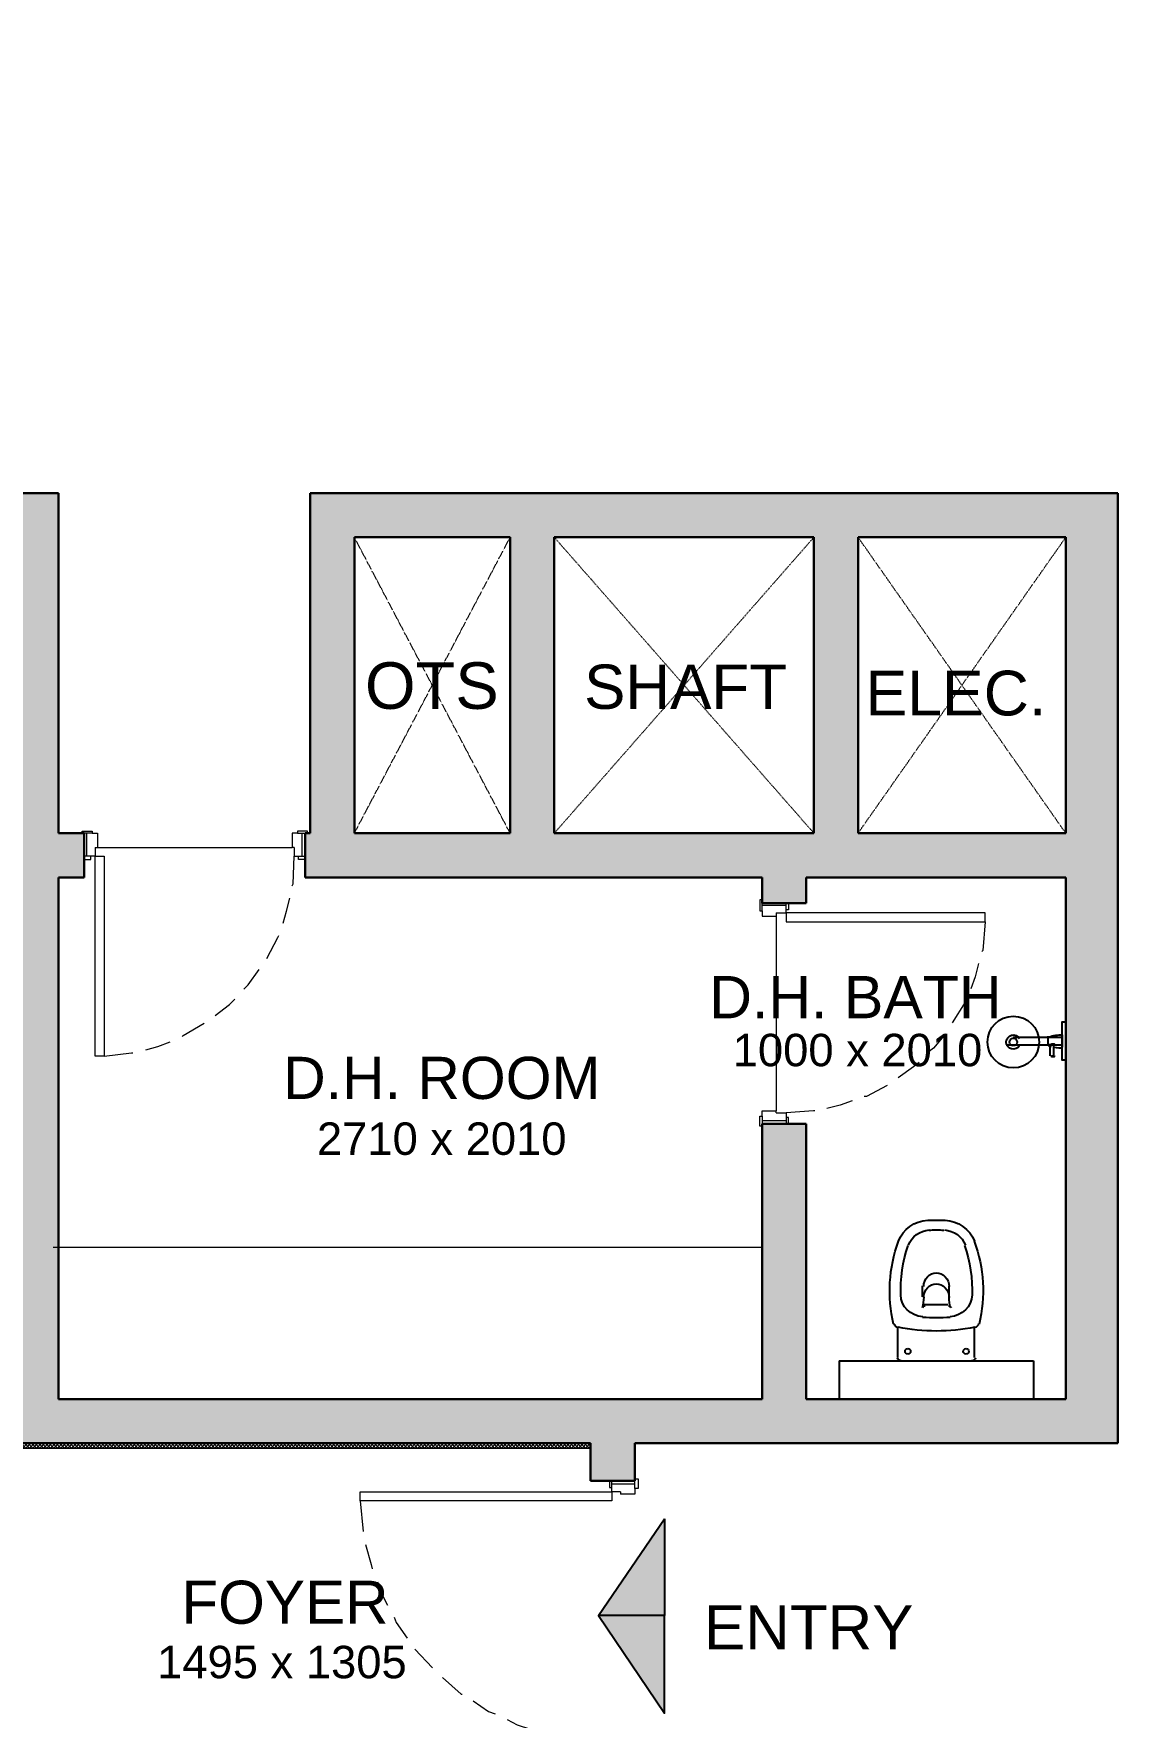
# Model space of a CAD drawing. Header units: millimetres. Extents: x 75500 to 345360, y -224327 to 19532.
# Drawn here: x 226037 to 230222, y 13047 to 19532 of the extents above; entities that cross this region are included whole.
import ezdxf

# ---------------------------------------------------------------- set-up
doc = ezdxf.new("R2010")
doc.units = ezdxf.units.MM
doc.header["$LTSCALE"] = 0.01
doc.linetypes.add('ZWCAD_ISO03W100', pattern=[30, 12, -18])
doc.layers.add('A- Ele 4', color=250, linetype='Continuous', lineweight=15, true_color=0x333333)
doc.layers.add('A-WALL', color=7, linetype='Continuous', lineweight=30)
doc.layers.add('hatch', color=251, linetype='Continuous', lineweight=0)
doc.styles.add('Arial$001H0', font='arial.ttf')

# ---------------------------------------------------------------- blocks, each defined once
blk = doc.blocks.new('azserfwer')
at = {"layer": 'A- Ele 4', "lineweight": 25}
for p, q in [((76823.2, 20806.4), (76823.2, 20848.8)), ((76924.8, 20806.4), (76924.8, 20848.8)), ((76827.4, 20776.8), (76920.6, 20776.8)), ((76725.9, 20692.2), (76725.9, 20573.6)), ((77022.1, 20692.2), (77022.1, 20573.6)), ((76501.5, 20560.9), (77250.7, 20560.9)), ((76501.5, 20560.9), (76501.5, 20412.8)), ((76738.6, 20560.9), (77009.4, 20560.9)), ((77250.7, 20560.9), (77250.7, 20412.8))]:
    blk.add_line(p, q, dxfattribs=at)
for points in [[(76729.6, 21021.1), (76747.3, 21067.6), (76791.8, 21099.5), (76842.9, 21102.5)], [(76843.9, 21101.8), (76854.7, 21102.4), (76865.4, 21102.7), (76876.1, 21102.7)], [(76876.1, 21102.7), (76886.8, 21102.7), (76897.6, 21102.4), (76908.3, 21101.8)], [(76909.3, 21102.5), (76960.4, 21099.5), (77004.9, 21067.6), (77022.6, 21021.1)], [(76711.4, 20701.2), (76686, 20807.3), (76692.6, 20918.6), (76730.4, 21021)], [(76768.7, 21005.4), (76780.5, 21039), (76812.5, 21062.4), (76849.6, 21064.5)], [(76847.3, 21063.8), (76856.9, 21064.4), (76866.5, 21064.6), (76876.1, 21064.6)], [(76876.1, 21064.6), (76885.7, 21064.6), (76895.3, 21064.4), (76904.9, 21063.8)], [(76906.8, 21064.5), (76943.9, 21062.4), (76976, 21039), (76987.8, 21005.4)], [(77021.8, 21021), (77059.6, 20918.6), (77066.2, 20807.3), (77040.8, 20701.2)], [(76738.9, 20810.5), (76736.6, 20876.6), (76746.2, 20942.5), (76767.2, 21005.2)], [(76985, 21005.2), (77006.1, 20942.5), (77015.6, 20876.6), (77013.3, 20810.5)], [(76827.4, 20846.6), (76827.4, 20875.9), (76849.2, 20899.6), (76876.1, 20899.6)], [(76876.1, 20899.6), (76903, 20899.6), (76924.8, 20875.9), (76924.8, 20846.6)], [(76827.4, 20804.3), (76827.4, 20833.5), (76849.2, 20857.2), (76876.1, 20857.2)], [(76876.1, 20857.2), (76903, 20857.2), (76924.8, 20833.5), (76924.8, 20804.3)], [(76823.5, 20730.4), (76776.9, 20733.4), (76740.2, 20769.5), (76738.6, 20814)], [(76827.4, 20805.5), (76827.1, 20791.6), (76825, 20777.8), (76821.2, 20764.4)], [(76823.4, 20764.1), (76824.4, 20768.8), (76828.3, 20772.2), (76833.1, 20772.6)], [(76923.4, 20772.6), (76928.1, 20772.2), (76932.1, 20768.8), (76933, 20764.1)], [(76931.1, 20764.4), (76927.2, 20777.8), (76925.1, 20791.6), (76924.8, 20805.5)], [(77013.6, 20814), (77012, 20769.5), (76975.3, 20733.4), (76928.8, 20730.4)], [(76728.4, 20688.3), (76721.1, 20689.8), (76715.4, 20695.3), (76713.7, 20702.5)], [(77024, 20690.2), (76926.4, 20670.2), (76825.8, 20670.2), (76728.3, 20690.2)], [(76876.1, 20726), (76858.3, 20726), (76840.6, 20726.6), (76822.8, 20727.8)], [(76929.4, 20727.8), (76911.7, 20726.6), (76893.9, 20726), (76876.1, 20726)], [(77038.6, 20702.5), (77036.8, 20695.3), (77031.1, 20689.8), (77023.8, 20688.3)], [(76740.7, 20560.9), (76732.5, 20560.9), (76725.9, 20565.7), (76725.9, 20571.5)], [(76755.5, 20596.9), (76755.5, 20602.8), (76760.2, 20607.5), (76766.1, 20607.5)], [(76766.1, 20586.3), (76760.2, 20586.3), (76755.5, 20591.1), (76755.5, 20596.9)], [(76766.1, 20607.5), (76771.9, 20607.5), (76776.6, 20602.8), (76776.6, 20596.9)], [(76776.6, 20596.9), (76776.6, 20591.1), (76771.9, 20586.3), (76766.1, 20586.3)], [(76979.8, 20596.9), (76979.8, 20602.8), (76984.6, 20607.5), (76990.4, 20607.5)], [(76990.4, 20586.3), (76984.6, 20586.3), (76979.8, 20591.1), (76979.8, 20596.9)], [(76990.4, 20607.5), (76996.2, 20607.5), (77001, 20602.8), (77001, 20596.9)], [(77001, 20596.9), (77001, 20591.1), (76996.2, 20586.3), (76990.4, 20586.3)], [(77026.4, 20571.5), (77026.4, 20565.7), (77019.7, 20560.9), (77011.6, 20560.9)]]:
    blk.add_open_spline(points, degree=3, dxfattribs=at)
blk = doc.blocks.new('qfwf')
at = {"layer": 'A- Ele 4', "lineweight": 25}
for p, q in [((77144.9, 21792.7), (77360.8, 21792.7)), ((77170.3, 21822.3), (77360.8, 21822.3)), ((77305.7, 21826.5), (77305.7, 21788.4)), ((77314.2, 21750.3), (77314.2, 21796.9)), ((77326.9, 21796.9), (77326.9, 21750.3)), ((77360.8, 21830.8), (77360.8, 21784.2))]:
    blk.add_line(p, q, dxfattribs=at)
blk.add_lwpolyline([(77373.5, 21881.6), (77373.5, 21733.4), (77360.8, 21733.4), (77360.8, 21881.6)], close=True, dxfattribs=at)
for points in [[(77072.9, 21803.3), (77072.9, 21858.2), (77117.5, 21902.7), (77172.4, 21902.7)], [(77172.4, 21902.7), (77227.3, 21902.7), (77271.9, 21858.2), (77271.9, 21803.3)], [(77172.4, 21703.8), (77117.5, 21703.8), (77072.9, 21748.3), (77072.9, 21803.3)], [(77144.9, 21803.3), (77144.9, 21815.8), (77153.4, 21826.8), (77165.5, 21829.9)], [(77165.5, 21776.6), (77153.4, 21779.7), (77144.9, 21790.7), (77144.9, 21803.3)], [(77157.6, 21803.3), (77157.6, 21811.4), (77164.2, 21818.1), (77172.4, 21818.1)], [(77172.4, 21788.4), (77164.2, 21788.4), (77157.6, 21795.1), (77157.6, 21803.3)], [(77165.5, 21829.9), (77177.7, 21833), (77190.4, 21827.5), (77196.5, 21816.5)], [(77172.4, 21818.1), (77180.6, 21818.1), (77187.2, 21811.4), (77187.2, 21803.3)], [(77187.2, 21803.3), (77187.2, 21795.1), (77180.6, 21788.4), (77172.4, 21788.4)], [(77271.9, 21803.3), (77271.9, 21748.3), (77227.3, 21703.8), (77172.4, 21703.8)], [(77308.8, 21823.2), (77326.3, 21829.2), (77344.9, 21831.6), (77363.4, 21830.5)], [(77318.4, 21794.8), (77318.4, 21796), (77321.3, 21796.9), (77324.8, 21796.9)], [(77324.8, 21796.9), (77328.3, 21796.9), (77331.1, 21796), (77331.1, 21794.8)], [(77196.5, 21790), (77190.4, 21779), (77177.7, 21773.5), (77165.5, 21776.6)], [(77319.1, 21784.4), (77315.6, 21785.3), (77312.2, 21786.4), (77308.8, 21787.5)], [(77318.4, 21748.2), (77318.4, 21749.4), (77321.3, 21750.3), (77324.8, 21750.3)], [(77324.8, 21746.1), (77321.3, 21746.1), (77318.4, 21747.1), (77318.4, 21748.2)], [(77324.8, 21750.3), (77328.3, 21750.3), (77331.1, 21749.4), (77331.1, 21748.2)], [(77331.1, 21748.2), (77331.1, 21747.1), (77328.3, 21746.1), (77324.8, 21746.1)], [(77363.4, 21780.3), (77352.5, 21779.6), (77341.7, 21780.1), (77331, 21781.9)]]:
    blk.add_open_spline(points, degree=3, dxfattribs=at)
blk = doc.blocks.new('sdfg qefg')
at = {"color": 7, "linetype": 'Continuous', "lineweight": 5}
for p, q in [((36961.6, 22269.2), (36961.6, 22180.3)), ((36982.8, 22269.2), (37004, 22269.2)), ((37004, 22269.2), (37004, 22214.2)), ((37753.2, 22269.2), (37753.2, 22214.2)), ((37774.3, 22269.2), (37753.2, 22269.2)), ((37791.3, 22269.2), (37791.3, 22180.3)), ((36995.5, 22214.2), (36995.5, 22180.3)), ((36995.5, 22214.2), (37004, 22214.2)), ((37761.6, 22214.2), (37753.2, 22214.2)), ((37761.6, 22214.2), (37761.6, 22180.3)), ((36995.5, 22180.3), (36961.6, 22180.3)), ((37761.6, 22180.3), (37791.3, 22180.3))]:
    blk.add_line(p, q, dxfattribs=at)
for points in [[(36944.7, 22269.2), (36944.7, 22277.7), (36982.8, 22277.7), (36982.8, 22269.2)], [(37812.4, 22269.2), (37812.4, 22277.7), (37774.3, 22277.7), (37774.3, 22269.2)], [(37029.4, 22180.3), (37029.4, 21409.9), (36995.5, 21409.9), (36995.5, 22180.3)]]:
    blk.add_lwpolyline(points, close=True, dxfattribs=at)
for points in [[(36961.6, 22180.3), (36953.2, 22180.3), (36953.2, 22167.6), (36978.6, 22167.6), (36978.6, 22180.3)], [(37791.3, 22180.3), (37803.9, 22180.3), (37803.9, 22167.6), (37778.6, 22167.6), (37778.6, 22180.3)]]:
    blk.add_lwpolyline(points, dxfattribs=at)
at = {"color": 8, "linetype": 'Continuous', "lineweight": 5}
for points in [[(37753.2, 22066), (37757.4, 22074.5), (37761.6, 22180.3)], [(37719.3, 21922.1), (37732, 21968.7), (37744.7, 22019.5)], [(37655.8, 21786.7), (37698.1, 21867.1), (37702.4, 21875.5)], [(37566.9, 21668.1), (37583.8, 21685.1), (37626.2, 21744.3)], [(37456.9, 21566.6), (37511.9, 21608.9), (37533.1, 21630)], [(37329.9, 21486.1), (37334.1, 21490.4), (37414.5, 21536.9)], [(37029.4, 21409.9), (37135.2, 21422.6), (37139.4, 21422.6)], [(37190.2, 21435.3), (37236.8, 21448), (37283.3, 21465)]]:
    blk.add_lwpolyline(points, dxfattribs=at)
blk = doc.blocks.new('efgdfgadsg')
at = {"color": 7, "linetype": 'Continuous', "lineweight": 5}
for p, q in [((39563.2, 21991.5), (39656.3, 21991.5)), ((39656.3, 21961.9), (39656.3, 21991.5)), ((39563.2, 21970.3), (39563.2, 21949.2)), ((39563.2, 21949.2), (39618.2, 21949.2)), ((39618.2, 21961.9), (39656.3, 21961.9)), ((39618.2, 21961.9), (39618.2, 21949.2)), ((39563.2, 21200), (39618.2, 21200)), ((39563.2, 21178.8), (39563.2, 21200)), ((39563.2, 21161.9), (39656.3, 21161.9)), ((39618.2, 21191.5), (39618.2, 21200)), ((39618.2, 21191.5), (39656.3, 21191.5)), ((39656.3, 21191.5), (39656.3, 21161.9))]:
    blk.add_line(p, q, dxfattribs=at)
for points in [[(39563.2, 22012.7), (39554.7, 22012.7), (39554.7, 21970.3), (39563.2, 21970.3)], [(39656.3, 21928), (40422.4, 21928), (40422.4, 21961.9), (39656.3, 21961.9)], [(39563.2, 21140.7), (39554.7, 21140.7), (39554.7, 21178.8), (39563.2, 21178.8)]]:
    blk.add_lwpolyline(points, close=True, dxfattribs=at)
for points in [[(39656.3, 21991.5), (39656.3, 22000), (39664.8, 22000), (39664.8, 21974.6), (39656.3, 21974.6)], [(39656.3, 21161.9), (39656.3, 21149.2), (39664.8, 21149.2), (39664.8, 21174.6), (39656.3, 21174.6)]]:
    blk.add_lwpolyline(points, dxfattribs=at)
at = {"color": 8, "linetype": 'Continuous', "lineweight": 5}
for points in [[(40422.4, 21928), (40413.9, 21818), (40409.7, 21813.7)], [(40397, 21767.2), (40384.3, 21716.4), (40367.4, 21669.8)], [(40346.2, 21623.3), (40346.2, 21619), (40295.4, 21538.6)], [(40270, 21496.3), (40223.5, 21441.3), (40202.3, 21424.3)], [(40168.5, 21386.2), (40147.3, 21369.3), (40088, 21327)], [(40045.7, 21297.3), (39965.3, 21255), (39956.8, 21255)], [(39910.3, 21238.1), (39863.7, 21221.1), (39812.9, 21208.5)], [(39766.3, 21200), (39762.1, 21200), (39656.3, 21191.5)]]:
    blk.add_lwpolyline(points, dxfattribs=at)
blk = doc.blocks.new('sdfg eafg')
at = {"color": 7, "linetype": 'Continuous', "lineweight": 5}
for p, q in [((39073.2, 19761.5), (38984.3, 19761.5)), ((38984.3, 19731.9), (38984.3, 19761.5)), ((39018.1, 19731.9), (38984.3, 19731.9)), ((39018.1, 19731.9), (39018.1, 19723.4)), ((39073.2, 19723.4), (39018.1, 19723.4)), ((39073.2, 19744.6), (39073.2, 19723.4)), ((39018.1, 18782.3), (38984.3, 18782.3)), ((38984.3, 18782.3), (38984.3, 18752.7)), ((39073.2, 18752.7), (38984.3, 18752.7)), ((39073.2, 18790.8), (39018.1, 18790.8)), ((39018.1, 18782.3), (39018.1, 18790.8)), ((39073.2, 18773.8), (39073.2, 18790.8))]:
    blk.add_line(p, q, dxfattribs=at)
at = {"color": 8, "linetype": 'Continuous', "lineweight": 5}
for p, q in [((38015, 19698), (38027.7, 19579.5)), ((38226.6, 19126.6), (38294.3, 19054.6)), ((38865.8, 18771), (38984.3, 18762.6))]:
    blk.add_line(p, q, dxfattribs=at)
at = {"color": 7, "linetype": 'Continuous', "lineweight": 5}
for points in [[(39073.2, 19782.7), (39085.9, 19782.7), (39085.9, 19744.6), (39073.2, 19744.6)], [(38984.3, 19698), (38015, 19698), (38015, 19731.9), (38984.3, 19731.9)], [(39073.2, 18731.5), (39085.9, 18731.5), (39085.9, 18773.8), (39073.2, 18773.8)]]:
    blk.add_lwpolyline(points, close=True, dxfattribs=at)
for points in [[(38984.3, 19761.5), (38984.3, 19774.2), (38975.8, 19774.2), (38975.8, 19748.8), (38984.3, 19748.8)], [(38984.3, 18752.7), (38984.3, 18744.2), (38975.8, 18744.2), (38975.8, 18769.6), (38984.3, 18769.6)]]:
    blk.add_lwpolyline(points, dxfattribs=at)
at = {"color": 8, "linetype": 'Continuous', "lineweight": 5}
for points in [[(38036.1, 19528.7), (38057.3, 19452.5), (38061.5, 19435.6)], [(38082.7, 19384.8), (38099.6, 19338.2), (38120.8, 19295.9)], [(38146.2, 19249.3), (38154.7, 19228.2), (38197, 19168.9)], [(38332.4, 19016.5), (38404.4, 18953), (38408.6, 18953)], [(38451, 18927.6), (38510.2, 18885.3), (38535.6, 18876.8)], [(38582.2, 18855.7), (38620.3, 18834.5), (38671.1, 18817.6)], [(38721.8, 18800.7), (38738.8, 18796.4), (38819.2, 18779.5)]]:
    blk.add_lwpolyline(points, dxfattribs=at)

msp = doc.modelspace()

# ---------------------------------------------------------------- hatches: boundary and pattern name
h = msp.add_hatch(color=8)
h.paths.add_polyline_path([(228465.9, 13811.9), (228465.9, 13439.4), (228212, 13439.4)])
h.paths.add_polyline_path([(228465.9, 13439.4), (228212, 13439.4), (228465.9, 13062.7)])
at = {"layer": 'hatch'}
h = msp.add_hatch(color=256, dxfattribs=at)
h.dxf.hatch_style = 1
h.paths.add_polyline_path([(219542, 17592.4), (219542, 16527.4), (221012, 16527.4), (221012, 17592.4)])
h.paths.add_polyline_path([(219827.3, 17149.1), (219827.3, 16884.4), (220681.5, 16884.4), (220681.5, 17149.1)], flags=16)
h.paths.add_polyline_path([(228042, 17592.4), (228042, 16452.4), (229042, 16452.4), (229042, 17592.4)], flags=16)
h.paths.add_polyline_path([(228123.5, 17149.1), (228123.5, 16884.4), (228977.7, 16884.4), (228977.7, 17149.1)], flags=0)
h.paths.add_polyline_path([(229212, 17592.4), (229212, 16452.4), (230012, 16452.4), (230012, 17592.4)], flags=16)
h.paths.add_polyline_path([(229215, 17126), (229215, 16858.5), (229960.4, 16858.5), (229960.4, 17126)], flags=0)
h.paths.add_polyline_path([(227272, 16452.4), (227272, 17592.4), (227872, 17592.4), (227872, 16452.4)], flags=16)
h.paths.add_polyline_path([(227278.5, 17160.4), (227278.5, 16881.9), (227861.3, 16881.9), (227861.3, 17160.4)], flags=0)
h.paths.add_polyline_path([(208347, 14272.4), (209597, 14272.4), (209597, 14102.4), (208547, 14102.4), (208547, 9927.4), (213877, 9927.4), (213877, 10052.4), (213945.4, 10052.4), (213953.9, 10052.4), (214047, 10052.4), (214047, 10043.9), (214047, 9927.4), (214203.5, 9927.4), (214212, 9927.4), (214212, 9838.5), (214212, 9830), (214212, 9757.4), (210497, 9757.4), (210497, 8957.4), (210327, 8957.4), (210327, 9757.4), (208547, 9757.4), (208547, 9657.4), (208347, 9657.4)])
h.paths.add_polyline_path([(225942.1, 5837.4), (225942.1, 6037.4), (226042, 6037.4), (226042, 7572.4), (225957, 7572.4), (225957, 7742.4), (226687, 7742.4), (226687, 8762.4), (226857, 8762.4), (226857, 7742.4), (228098.9, 7742.4), (228107.4, 7742.4), (228107.4, 7653.5), (228107.4, 7640.8), (228107.4, 7572.4), (227172, 7572.4), (227172, 7476.5), (227103.6, 7476.5), (227090.9, 7476.5), (227002, 7476.5), (227002, 7489.2), (227002, 7572.4), (226212, 7572.4), (226212, 6037.4), (227002, 6037.4), (227002, 6689.2), (227002, 6697.7), (227090.9, 6697.7), (227103.6, 6697.7), (227172, 6697.7), (227172, 6037.4), (230052, 6037.4), (230052, 7572.4), (229952, 7572.4), (229952, 7742.4), (230052, 7742.4), (230052, 12627.4), (226857, 12627.4), (226857, 9712.4), (226687, 9712.4), (226687, 12797.4), (228182, 12797.4), (228182, 12927.4), (228254.6, 12927.4), (228263.1, 12927.4), (228352, 12927.4), (228352, 12914.7), (228352, 12797.4), (230222, 12797.4), (230222, 5837.4)])
h.paths.add_polyline_path([(216047, 11191.3), (216047, 11199.7), (216047, 11272.4), (216147, 11272.4), (216147, 13312.4), (216317, 13312.4), (216317, 13164.4), (216317, 13155.9), (216317, 13062.8), (216317, 13054.4), (216317, 11272.4), (217112, 11272.4), (217112, 13054.4), (217112, 13062.8), (217112, 13155.9), (217112, 13164.4), (217112, 13312.4), (219092, 13312.4), (219092, 14272.4), (219372, 14272.4), (219372, 14382.4), (219542, 14382.4), (219542, 14272.4), (219682, 14272.4), (219682, 14102.4), (219262, 14102.4), (219262, 11102.4), (218617, 11102.4), (218617, 11272.4), (219092, 11272.4), (219092, 13142.4), (217282, 13142.4), (217282, 11272.4), (217752, 11272.4), (217752, 11102.4), (216059.7, 11102.4), (216047, 11102.4)])
h.paths.add_polyline_path([(213667, 14102.4), (213667, 14272.4), (216317, 14272.4), (216317, 14002.4), (216147, 14002.4), (216147, 14102.4), (214567, 14102.4), (214567, 13625.8), (214567, 13477.6), (214567, 12004.6), (214567, 11407.8), (214567, 11272.4), (215197, 11272.4), (215197, 11199.7), (215196.2, 11199.7), (215196.2, 11191.3), (215197, 11191.3), (215197, 11102.4), (215187.8, 11102.4), (214047, 11102.4), (214047, 10965.1), (214047, 10952.4), (213953.9, 10952.4), (213945.4, 10952.4), (213877, 10952.4), (213877, 11102.4), (213756.3, 11102.4), (213747, 11102.4), (213747, 11272.4), (214397, 11272.4), (214397, 14102.4)])
h.paths.add_polyline_path([(211597, 14272.4), (212917, 14272.4), (212917, 14102.4), (212817, 14102.4), (212817, 11272.4), (212897, 11272.4), (212897, 11199.7), (212897, 11191.3), (212897, 11102.4), (212884.3, 11102.4), (212647, 11102.4), (212647, 14102.4), (211597, 14102.4)])
h.paths.add_polyline_path([(220917, 14102.4), (220917, 14272.4), (221012, 14272.4), (221012, 14382.4), (221182, 14382.4), (221182, 14272.4), (224932, 14272.4), (224932, 14102.4)])
h.paths.add_polyline_path([(208347, 7377.4), (208347, 5837.4), (208547, 5837.4), (208547, 7377.4)])
h.paths.add_polyline_path([(221182, 17592.4), (221182, 17762.4), (219542, 17762.4), (219542, 19362.4), (219978, 19362.4), (220126.1, 19362.4), (221514.5, 19362.4), (222115.5, 19362.4), (222242, 19362.4), (222242, 17762.4), (222147, 17762.4), (222147, 17592.4), (225962, 17592.4), (225962, 14272.4), (225832, 14272.4), (225832, 14102.4), (228182, 14102.4), (228182, 13957.4), (228254.6, 13957.4), (228263.1, 13957.4), (228352, 13957.4), (228352, 13965.8), (228352, 14102.4), (230212, 14102.4), (230212, 17762.4), (227102, 17762.4), (227102, 16452.4), (227091.3, 16452.4), (227082, 16452.4), (227082, 16363.5), (227082.8, 16363.5), (227082.8, 16350.8), (227082, 16350.8), (227082, 16282.4), (227102, 16282.4), (228842, 16282.4), (228842, 16195.9), (228842, 16182.4), (228935.1, 16182.4), (228935.1, 16183.2), (228943.6, 16183.2), (228943.6, 16182.4), (229012, 16182.4), (229012, 16282.4), (230012, 16282.4), (230012, 14272.4), (229012, 14272.4), (229012, 15332.4), (228943.6, 15332.4), (228935.1, 15332.4), (228842, 15332.4), (228842, 15323.9), (228842, 14272.4), (226132, 14272.4), (226132, 16282.4), (226232, 16282.4), (226232, 16350.8), (226232, 16363.5), (226232, 16452.4), (226223.5, 16452.4), (226132, 16452.4), (226132, 17762.4), (222412, 17762.4), (222412, 19532.4), (219372, 19532.4), (219372, 16232.4), (219542, 16232.4), (219542, 16357.4), (219661.7, 16357.4), (219681.7, 16357.4), (219731.7, 16357.4), (219751.7, 16357.4), (219801.7, 16357.4), (219821.7, 16357.4), (219871.7, 16357.4), (219891.7, 16357.4), (220131.6, 16357.4), (220131.6, 16527.4), (220910.4, 16527.4), (220910.4, 16357.4), (221012, 16357.4), (221012, 16132.4), (221182, 16132.4)])
h.paths.add_polyline_path([(215382, 6827.4), (215382, 6037.4), (217847, 6037.4), (217847, 8002.4), (217777, 8002.4), (217777, 8003.1), (217785.5, 8003.1), (217785.5, 8015.8), (217777, 8015.8), (217777, 8104.6), (217777, 8113.1), (217777, 8172.4), (218237, 8172.4), (218237, 8134.3), (218237, 8058.1), (218237, 8002.4), (218017, 8002.4), (218017, 6037.4), (218177, 6037.4), (218177, 5837.4), (210227, 5837.4), (210227, 6037.4), (210327, 6037.4), (210327, 6842.4), (210497, 6842.4), (210497, 6037.4), (215212, 6037.4), (215212, 6827.4)])
h.paths.add_polyline_path([(220002, 5837.4), (218877, 5837.4), (218877, 6037.4), (219092, 6037.4), (219092, 8002.4), (219017, 8002.4), (219017, 8172.4), (219092, 8172.4), (219092, 9757.4), (218713.2, 9757.4), (218565, 9757.4), (215382, 9757.4), (215382, 8172.4), (216922, 8172.4), (216922, 8015.8), (216917.8, 8015.8), (216917.8, 8003.1), (216922, 8003.1), (216922, 8002.4), (215212, 8002.4), (215212, 9757.4), (215112, 9757.4), (215112, 9830), (215112, 9838.5), (215112, 9927.4), (215120.5, 9927.4), (219368.5, 9927.4), (219377, 9927.4), (219377, 9838.5), (219377, 9830), (219377, 9757.4), (219262, 9757.4), (219262, 6037.4), (220002, 6037.4)])
h.paths.add_polyline_path([(222432, 6037.4), (222832, 6037.4), (222832, 9757.4), (220277, 9757.4), (220277, 9830), (220277, 9838.5), (220277, 9927.4), (220285.5, 9927.4), (223002, 9927.4), (223002, 7742.4), (223087, 7742.4), (223087, 7572.4), (223002, 7572.4), (223002, 6037.4), (223101.9, 6037.4), (223101.9, 5837.4), (222057, 5837.4), (222057, 6037.4)])
h = msp.add_hatch(dxfattribs=at)
h.set_pattern_fill('ANSI37', color=256, scale=3)
h.set_pattern_definition([(45, (225832.003, 14083.372), (-6.735192, 6.735192), []), (135, (225832.003, 14083.372), (-6.735192, -6.735192), [])])
h.paths.add_polyline_path([(225832, 14083.4), (228182, 14083.4), (228182, 14102.4), (225832, 14102.4), (225832, 14087.4)])

# ---------------------------------------------------------------- linework, layer by layer
at = {"color": 8, "linetype": 'Continuous', "lineweight": 5}
for p, q in [((226282.8, 16397.3), (227032, 16397.3)), ((228897, 16132.4), (228897, 15383.2))]:
    msp.add_line(p, q, dxfattribs=at)
at = {"color": 7, "linetype": 'Continuous', "lineweight": 5}
msp.add_line((225832, 14083.4), (228182, 14083.4), dxfattribs=at)
at = {"color": 8, "linetype": 'Continuous', "lineweight": -2}
for points in [[(228465.9, 13811.9), (228465.9, 13439.4), (228212, 13439.4)], [(228465.9, 13439.4), (228212, 13439.4), (228465.9, 13062.7)]]:
    msp.add_lwpolyline(points, close=True, dxfattribs=at)
at = {"color": 251, "linetype": 'Continuous', "lineweight": 9, "true_color": 0x545454}
msp.add_lwpolyline([(228212, 13439.4), (228465.9, 13062.7), (228465.9, 13811.9)], close=True, dxfattribs=at)
at = {"layer": 'A- Ele 4'}
msp.add_line((226111.9, 14857.4), (228842, 14857.4), dxfattribs=at)
at = {"layer": 'A-WALL'}
for p, q in [((222412, 17762.4), (226132, 17762.4)), ((226132, 17762.4), (226132, 16452.4)), ((227102, 16452.4), (227102, 17762.4)), ((227102, 17762.4), (230212, 17762.4)), ((230212, 17762.4), (230212, 14102.4)), ((227272, 16452.4), (227272, 17592.4)), ((227272, 17592.4), (227872, 17592.4)), ((227872, 16452.4), (227872, 17592.4)), ((228042, 16452.4), (228042, 17592.4)), ((228042, 17592.4), (229042, 17592.4)), ((229042, 16452.4), (229042, 17592.4)), ((229212, 17592.4), (230012, 17592.4)), ((229212, 16452.4), (229212, 17592.4)), ((230012, 16452.4), (230012, 17592.4)), ((226232, 16452.4), (226132, 16452.4)), ((226232, 16452.4), (226232, 16282.4)), ((227082, 16452.4), (227102, 16452.4)), ((227082, 16282.4), (227082, 16452.4)), ((227272, 16452.4), (227872, 16452.4)), ((228042, 16452.4), (229042, 16452.4)), ((229212, 16452.4), (230012, 16452.4)), ((226132, 16282.4), (226132, 14272.4)), ((226232, 16282.4), (226132, 16282.4)), ((227102, 16282.4), (227082, 16282.4)), ((228842, 16282.4), (227102, 16282.4)), ((228842, 16182.4), (228842, 16282.4)), ((229012, 16182.4), (229012, 16282.4)), ((229012, 16282.4), (230012, 16282.4)), ((230012, 16282.4), (230012, 14272.4)), ((228842, 16182.4), (229012, 16182.4)), ((228842, 14272.4), (228842, 15332.4)), ((228842, 15332.4), (229012, 15332.4)), ((229012, 15332.4), (229012, 14272.4)), ((226132, 14272.4), (228842, 14272.4)), ((229012, 14272.4), (230012, 14272.4)), ((225832, 14102.4), (228182, 14102.4)), ((228182, 14102.4), (228182, 13957.4)), ((228352, 13957.4), (228352, 14102.4)), ((228352, 14102.4), (230212, 14102.4)), ((228182, 13957.4), (228352, 13957.4))]:
    msp.add_line(p, q, dxfattribs=at)
at = {"layer": 'hatch', "linetype": 'ZWCAD_ISO03W100', "lineweight": 0, "ltscale": 10}
for p, q in [((227272, 16452.4), (227872, 17592.4)), ((227872, 16452.4), (227272, 17592.4)), ((229042, 16452.4), (228042, 17592.4)), ((228042, 16452.4), (229042, 17592.4)), ((229212, 16452.4), (230012, 17592.4)), ((230012, 16452.4), (229212, 17592.4))]:
    msp.add_line(p, q, dxfattribs=at)

# ---------------------------------------------------------------- block references
at = {"layer": 'A-WALL'}
for name, p in [('sdfg qefg', (189278.8, -5816.8)), ('efgdfgadsg', (189278.8, -5816.8)), ('azserfwer', (152637.5, -6140.4)), ('sdfg eafg', (189278.8, -5816.8))]:
    msp.add_blockref(name, p, dxfattribs=at)
at = {"layer": 'A-WALL', "lineweight": 0}
msp.add_blockref('qfwf', (152637.5, -6155.4), dxfattribs=at)

# ---------------------------------------------------------------- texts
at = {"color": 7, "style": 'Arial$001H0'}
for s, height, p in [('OTS', 179.4, (227312.8, 16931.4)), ('SHAFT', 170.65, (228156.9, 16931.4)), ('ELEC.', 172.43, (229240.5, 16906)), ('D.H. BATH', 162.98, (228639, 15739.5)), ('1000 x 2010', 125, (228729.2, 15554.7)), ('D.H. ROOM', 162.42, (226997.8, 15428.7)), ('2710 x 2010', 125, (227127.9, 15213.3)), ('FOYER', 165.81, (226605.7, 13407.2)), ('ENTRY', 170.49, (228618.3, 13308.2)), ('1495 x 1305', 125, (226512.4, 13197.1))]:
    msp.add_text(s, height=height, dxfattribs=at).set_placement(p)

doc.saveas('drawing.dxf')
